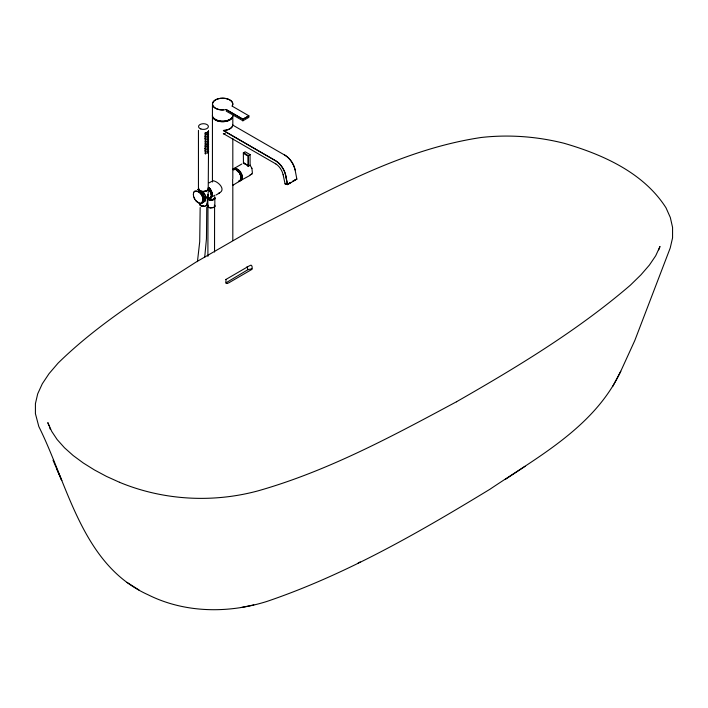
<?xml version="1.0" encoding="UTF-8"?>
<svg xmlns="http://www.w3.org/2000/svg" width="708" height="708" viewBox="0 0 708 708"><rect width="100%" height="100%" fill="white"/><g stroke="black" fill="none" stroke-linecap="round" stroke-linejoin="round"><path stroke-width="1.06" d="M207.904 256.393L207.966 205.904M214.533 252.021L214.586 205.913M205.054 195.523L204.993 201.125L201.692 202.399M285.076 183.885L283.12 174.726M285.005 183.797L287.536 184.638L296.847 179.106M207.913 196.39L208.506 188.886A5.045 2.912 0 0 0 208.409 188.16M204.453 199.267L203.842 201.789L202.178 202.771L203.063 202.506M208.506 130.812L208.329 131.759M208.506 134.157L208.329 135.113M208.559 132.573L208.329 133.44M208.506 135.839L208.329 136.794M208.506 139.184L208.329 140.14M208.506 137.511L208.329 138.467M208.506 140.865C208.4 143.166 208.037 139.591 208.533 141.627M208.506 142.538L208.329 143.494M208.506 145.892L208.329 146.848M208.559 144.299L208.329 145.167M208.506 147.565L208.329 148.521M208.506 150.919L208.338 151.963M208.506 149.246L208.329 150.193M208.479 151.521L208.329 150.857M208.533 131.573L208.603 130.989M208.533 133.246L208.603 132.662M208.533 134.927L208.603 134.334M208.533 136.6L208.603 136.016M208.533 138.272L208.603 137.688M208.533 139.954L208.603 139.361M208.533 143.299L208.603 142.715M208.329 141.821L208.603 141.042M208.533 144.981L208.603 144.388M208.533 146.653L208.603 146.069M208.533 148.335L208.603 147.742M208.533 150.007L208.603 149.423M208.533 151.68L208.603 151.096M205.391 199.355L205.046 200.966M240.623 179.177L240.631 176.416M240.959 179.513C241.623 175.655 239.428 171.708 236.215 169.628M239.623 180.46L240.605 180.221C244.207 176.336 239.313 167.761 234.127 169.106M242.092 178.823C242.888 174.345 239.685 168.672 234.914 168.327M242.286 177.416L241.623 179.929M193.373 194.434L193.532 192.957M232.658 185.151L232.658 179.443M212.48 182.009L212.887 180.708C218.453 181.372 226.967 190.328 218.391 193.355M204.701 257.323L206.453 238.773L206.754 207.108M197.444 261.659L199.718 241.685L200.16 207.444M211.117 196.045L210.444 197.842M208.179 189.425L208.382 188.585M208.223 189.47L208.506 151.114M207.117 204.718L207.24 204.205A3.779 2.177 0 0 0 207.17 203.7M207.329 196.904L207.329 204.081L206.285 205.603M226.073 279.536L225.825 281.819L226.595 283.076L227.118 283.51L228.932 282.749L251.614 269.553L252.216 268.297L251.995 266.146L251.057 265.102L249.26 265.889L225.817 279.518A24.435 16.39 87.5 0 0 225.516 279.448M658.732 249.836L659.998 246.481L655.697 255.783L649.386 265.093L640.952 274.837L630.412 285.138C577.339 330.733 517.061 367.107 456.492 401.763L456.651 401.675C392.719 435.995 328.07 470.988 257.933 490.883C212.409 503.167 163.026 500.37 119.431 482.263M287.581 184.576L285.651 175.434A14.762 8.523 60 0 0 275.846 160.902L223.356 130.449A10.213 5.894 0 0 0 232.817 124.989L232.259 126.732A10.301 5.947 0 0 1 226.259 130.201L223.409 130.617L275.846 160.902A14.841 8.567 60 0 1 285.767 175.416L285.952 176.363M241.269 179.54L241.702 178.522M203.78 201.815C205.993 196.886 201.736 192.072 197.992 189.54M211.621 197.293C213.232 193.895 211.338 189.903 208.851 187.452M240.49 180.629L240.959 179.478M193.523 193.08L194.019 191.868M205.869 136.387L204.948 136.998L204.948 136.299L205.869 136.387L205.364 137.016M205.869 151.468L205.329 152.149L204.948 151.379L205.674 151.167L205.391 152.061M205.869 133.033L205.329 133.715L204.948 132.945L205.869 133.033L205.329 133.715M205.869 134.715L205.329 135.387L204.948 134.626L205.869 134.715L205.364 135.343M205.869 138.069L205.329 138.741L204.948 137.972L205.869 138.069L205.125 138.609M205.869 139.742L205.329 140.414L204.948 139.653L205.674 139.432L205.391 140.334M205.869 141.414L205.329 142.096L204.948 141.326L205.869 141.414L205.364 142.042M205.869 143.096L205.329 143.768L204.948 143.007L205.869 143.096L205.329 143.768M205.869 144.768L205.329 145.441L204.948 144.68L205.869 144.768L205.329 145.441M205.869 146.441L205.329 147.122L204.948 146.352L205.869 146.441L205.329 147.122M205.869 148.122L204.948 148.724L204.948 148.034L205.869 148.122L205.125 148.662M205.869 149.795L205.329 150.468L204.948 149.707L205.869 149.795L205.125 150.344M205.869 153.149L205.329 153.822L204.948 153.061L205.869 153.149L205.364 153.778M198.647 189.001C199.196 191.974 206.94 192.549 205.382 197.948M620.757 371.257L634.819 340.477L670.21 248.021L672.565 237.853L672.573 227.427L670.326 217.506L666.024 207.842C643.652 172.672 602.8 154.512 564.143 143.299L564.09 143.281C537.151 136.502 509.061 134.37 481.44 137.458L481.387 137.458C399.454 149.671 326.37 192.098 253.455 228.95L195.851 262.199C148.007 292.979 98.881 323.131 58.065 363.133L49.038 373.674L42.303 383.78L37.692 393.852L35.418 403.649L35.418 413.649L38.825 426.561C68.021 484.962 82.022 564.957 147.963 594.72C184.646 613.128 228.188 613.615 266.881 601.446C345.929 574.613 418.906 532.487 489.963 489.237C538.434 456.563 594.862 426.552 620.757 371.257L612.606 386.639M251.915 168.327L250.11 165.23L250.057 154.609L248.189 155.751L248.189 166.336C248.136 163.911 241.587 164.132 244.233 162.698M198.036 189.425L202.178 193.373L204.196 197.727M208.223 189.248L207.117 190.417M207.798 190.071L208.338 189.231M208.302 189.478L206.293 191.045M206.94 196.771L207.276 196.293M207.515 196.957L207.993 196.337M296.882 179.239L295.112 169.973M207.232 132.945L207.488 131.892L206.771 132.679L207.232 132.945L207.586 132.148L207.391 132.794M207.232 134.617L207.488 133.573L206.771 134.352L207.232 134.617L207.586 133.821L207.391 134.467M207.232 136.299C208.064 135.405 206.417 135.529 207.391 136.148M207.232 137.972C208.064 137.078 206.417 137.21 207.391 137.821M207.232 139.644C208.064 138.75 206.417 138.883 207.391 139.494M207.232 141.326C208.064 140.432 206.417 140.556 207.391 141.175M207.232 142.998C207.223 141.503 207.214 142.998 207.391 142.848M207.232 144.671L207.488 143.627L206.771 144.405L207.232 144.671L207.586 143.874L207.391 144.52M207.232 146.352L207.488 145.299L206.771 146.078L207.232 146.352L207.586 145.547L207.391 146.202M207.232 148.025C208.064 147.131 206.417 147.264 207.391 147.875M207.232 149.698C208.064 148.813 206.417 148.937 207.391 149.556M207.232 151.379C208.064 150.485 206.417 150.618 207.391 151.229M207.232 153.052C208.064 152.167 206.417 152.282 207.391 152.901M252.013 269.084L251.65 269.013A25.338 16.824 83.8 0 1 251.251 268.943L247.986 269.651L225.79 282.935M205.718 133.228L205.196 133.555M205.718 134.901L205.196 135.228M205.718 141.609L205.426 141.972M205.718 143.281L205.426 143.644M205.718 144.954L205.196 145.29M205.718 153.335L205.426 153.698M204.762 201.276L203.577 201.948M198.311 189.151L198.311 190.08L199.576 190.779M213.754 199.001L214.683 198.072M213.869 199.028L214.843 198.063M214.639 198.762L212.25 200.143M213.789 199.709L214.798 198.815M214.825 196.983L214.843 198.859L212.303 200.32L208.78 199.78L207.895 197.727M213.869 207.506L214.843 206.541L214.843 198.913M240.198 180.159L238.534 181.133M240.49 180.575L232.631 185.434M240.853 180.637L241.676 179.938M251.915 173.938L250.136 174.938M194.01 192.01L194.797 191.151C199.992 190.027 203.851 196.806 203.046 201.408A6.522 3.761 60 0 1 200.789 203.523C196.939 203.249 194.346 199.391 193.532 195.912M233.118 169.345L234.932 168.274M233.419 169.761L234.136 169.053M214.843 195.204L212.303 196.674M198.709 189.045C198.178 191.779 204.523 191.266 204.718 194.541M207.117 190.567L207.904 189.85M206.904 197.47L207.594 196.912M206.869 205.134L205.63 205.931M525.088 466.315L505.353 479.378M205.718 136.582L205.196 136.909M205.718 138.255L205.196 138.582M205.718 139.927L205.426 140.29M205.718 146.636L205.196 146.963M205.718 148.308L205.196 148.636M205.718 149.99L205.196 150.317M205.718 151.662L205.426 152.025M250.012 154.583C247.747 158.884 237.384 147.671 248.145 155.725M209.117 182.885L212.612 180.867M233.95 168.548L241.782 164.026M250.11 154.645L245.216 151.813L243.348 152.893L243.446 163.353M243.348 163.38C246.304 162.583 247.72 168.3 250.11 165.132M216.108 194.974L219.622 192.948M249.632 175.619L239.835 180.929M287.59 184.23L290.829 182.363M292.882 181.177L296.121 179.31M290.899 182.452L287.545 184.39L285.572 183.841M292.953 181.266L296.307 179.328M358.159 562.966L360.195 561.94M204.178 191.47L207.232 190.417M207.205 190.656L204.196 191.629A5.045 2.912 0 0 1 198.479 188.328M205.683 197.585L206.409 197.213M206.108 197.868L206.966 197.435M206.293 190.824L204.196 191.346M205.161 198.169L206.152 197.842M205.683 205.904L204.01 206.302A3.779 2.177 0 0 1 199.957 203.338M213.904 199.019L212.294 199.541L208.78 198.992M213.904 207.488L210.426 208.002L208.78 207.471M202.178 202.692L203.78 201.683L204.417 198.506M232.711 169.256L233.782 168.982M233.012 169.699L235.056 169.539L233.994 169.451M194.771 191.31C200.311 190.027 205.47 199.028 201.647 203.178L199.47 203.338L195.78 200.656M210.789 198.045L209.373 198.258M250.11 175.044L251.906 174.035L252.384 172.92L251.924 168.3M238.702 181.584L239.72 181.292L238.693 181.637M223.516 133.706L223.356 133.75A10.213 5.894 0 0 0 225.277 133.564M241.339 607.482L253.827 604.915M201.753 202.302L202.674 202.125M212.258 199.47L208.895 198.957L207.028 197.718M212.258 200.196L208.895 199.683M209.426 198.151L210.842 197.921C213.834 194.992 211.329 189.939 208.851 187.523M235.074 168.831L237.348 169.442M233.737 168.964L234.968 169.097M226.118 109.634L242.871 119.254L248.871 115.855L242.933 119.156L242.871 120.732L242.933 119.156L226.268 109.536L223.356 109.988A10.213 5.894 0 0 1 212.418 104.244A10.213 5.894 0 0 1 222.87 98.208A10.133 5.85 0 0 1 232.737 104.448L232.153 106.138L248.871 115.793L248.871 117.333L242.933 120.767L226.25 111.138M226.153 283.271L227.1 283.466M208.931 199.629L210.48 200.134M208.099 197.833L208.851 198.125M208.046 197.939L208.798 198.24M234.932 169.079L236.242 169.646M119.572 482.325L106.483 476.404L94.518 469.997L83.296 462.997L73.163 455.527L64.499 447.783L57.136 439.535L51.728 431.402L47.825 422.596L48.923 425.712M207.09 197.753L208.798 198.93L210.842 198.01C213.834 195.027 211.32 189.948 208.798 187.487M232.861 125.157L285.306 155.433A14.762 8.523 60 0 1 295.112 169.973A14.841 8.567 60 0 0 285.253 155.406L284.492 154.955M223.409 133.644L275.837 163.92M126.962 582.374L139.06 590.03M236.242 170.044L238.552 172.079L237.428 170.902M207.86 198.045L208.816 199.01C213.931 196.78 209.63 191.187 208.285 187.841M208.019 198.054L208.931 198.975M207.851 197.806L207.86 206.524L208.816 207.488M201.01 191.983L203.072 194.461L204.293 198.514M239.623 171.46L240.561 172.814M248.243 155.654L248.304 166.274M209.949 191.638L208.232 187.956A4.876 2.814 0 0 1 208.347 188.611M246.986 266.81L247.986 269.651M232.259 106.2L232.817 104.519A10.213 5.894 0 0 0 222.87 98.208A10.133 5.85 0 0 0 212.497 104.173A10.133 5.85 0 0 0 223.347 109.873M239.49 173.433L240.198 174.929M194.027 197.585L194.806 199.196M56.844 469.183L61.773 480.493L53.02 460.227M210.453 192.399L211.117 194.576M49.613 427.517L50.295 429.26M241.632 174.257L242.092 175.885M241.278 174.292L241.702 175.796M285.837 176.381L287.466 184.593M193.373 194.328L193.532 195.983M214.666 197.045L214.683 198.798M214.825 205.462L214.798 206.568M208.046 197.718L208.019 198.78M207.895 205.479L207.904 206.55M232.817 124.705L232.817 116.262A10.213 5.894 0 0 1 221.896 121.723A10.213 5.894 0 0 1 212.435 115.422L212.435 179.876M232.817 138.414L232.817 178.655M232.817 184.992L232.817 240.552M212.435 105.465L212.435 114.997A10.213 5.894 0 0 0 221.896 121.298A10.213 5.894 0 0 0 232.817 115.838M198.444 130.361L198.444 188.638M213.612 207.258A3.31 1.912 0.1 0 1 212.542 207.674M211.276 207.816A3.31 1.912 0.1 0 1 208.931 207.258M208.214 206.639A3.31 1.912 0.1 0 1 208.214 205.178M214.329 205.178A3.31 1.912 0.1 0 1 214.329 206.639M203.709 205.798A3.31 1.841 -0.4 0 1 202.426 205.727M201.293 205.382A3.31 1.841 -0.4 0 1 200.488 204.824M232.003 117.439A10.009 5.779 0 0 1 223.339 121.183A10.009 5.779 0 0 1 213.843 118.183M232.003 117.855A10.009 5.779 0 0 1 223.339 121.608A10.009 5.779 0 0 1 213.843 118.608M275.784 163.884A11.054 6.381 60 0 1 283.12 174.77M204.178 191.319A4.876 2.814 0 0 1 198.638 188.124M207.639 194.576A4.602 2.655 0 0 1 208.064 195.771M207.709 194.488A4.682 2.708 0 0 1 208.152 195.709M204.028 206.285A3.859 2.23 0 0 1 199.877 203.258M206.966 203.134A3.859 2.23 0 0 1 207.329 204.143M200.868 128.98A4.938 2.85 0 0 0 208.409 126.635A4.938 2.85 0 0 0 201.125 124.042A4.938 2.85 0 0 0 200.868 128.98"/></g></svg>
